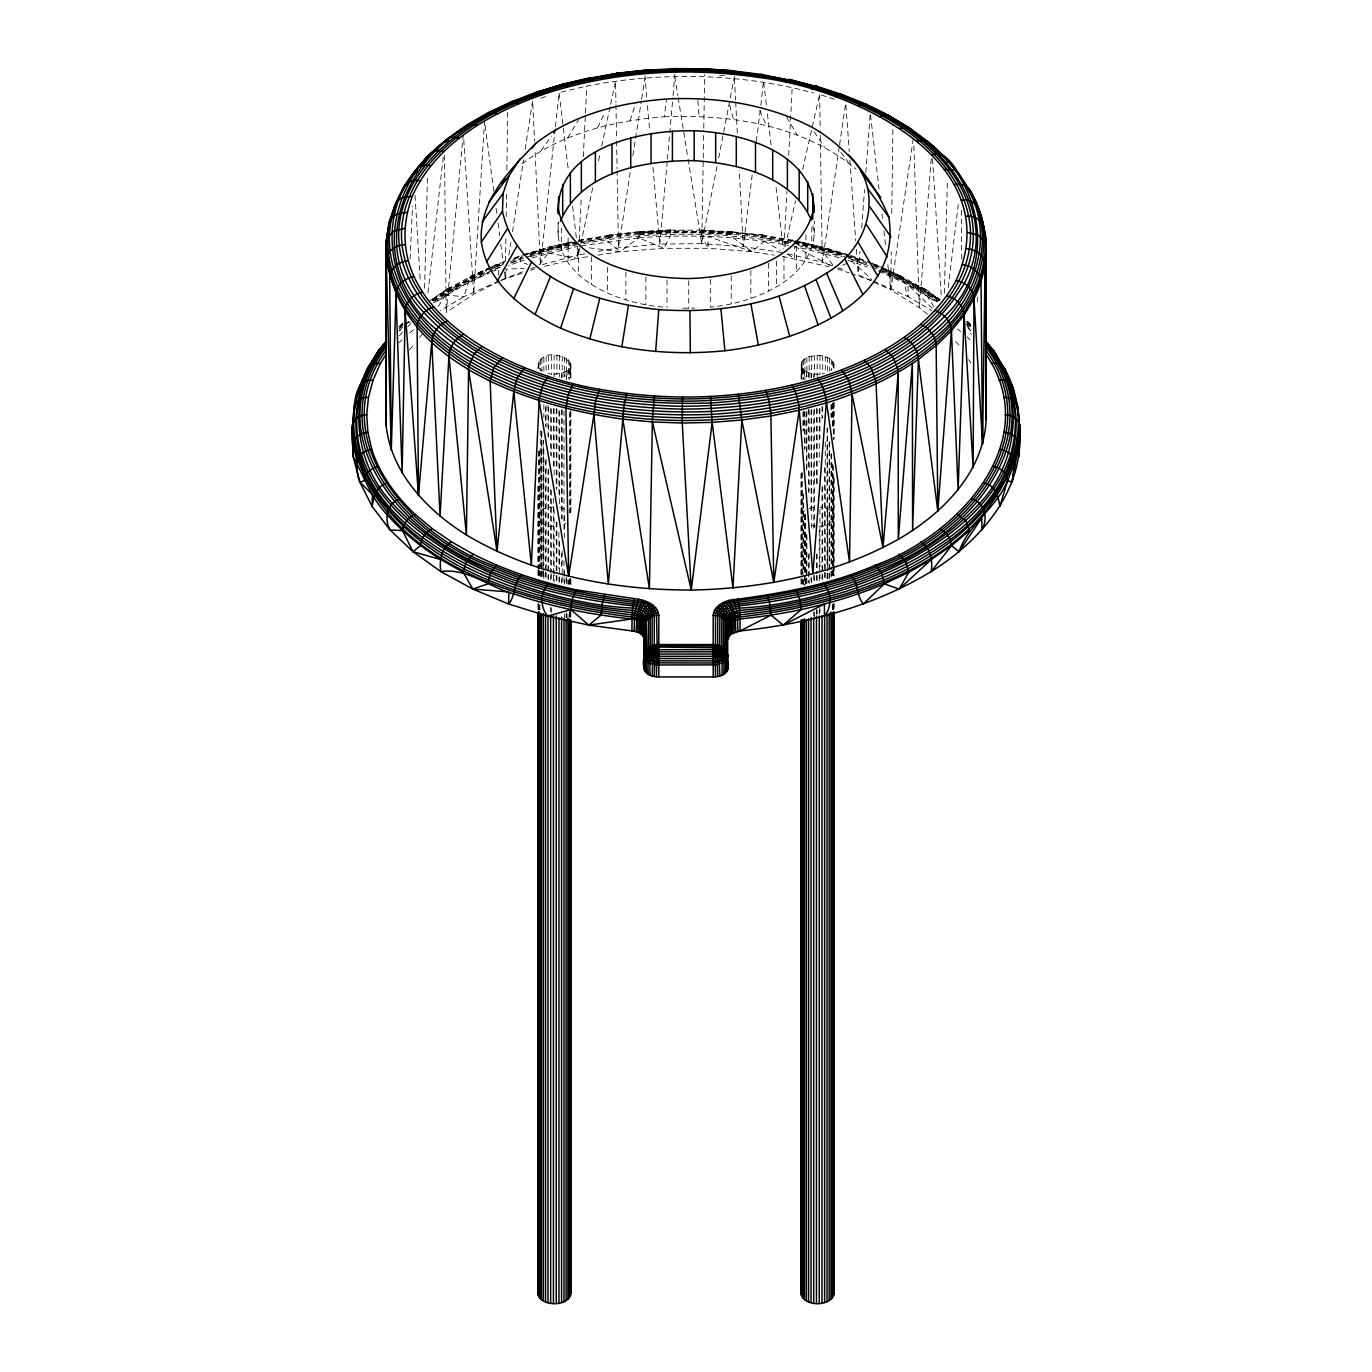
<?xml version="1.0" encoding="UTF-8"?>
<svg xmlns="http://www.w3.org/2000/svg" width="1372" height="1372" viewBox="0 0 1372 1372"><rect width="100%" height="100%" fill="white"/><g stroke="black" fill="none" stroke-linecap="round" stroke-linejoin="round"><path stroke-width="0.75" stroke-dasharray="5 3.75" d="M673.069 95.56L674.784 74.225M498.688 275.172L498.739 269.238L493.423 271.193M501.586 280.18L505.308 278.31L505.393 271.93M505.548 261.28L505.891 237.888M506.182 216.605L506.56 191.068M506.851 169.785L507.709 110.206M597.78 255.158L620.127 251.659L638.786 237.853L639.644 231.628L670.496 229.93L670.908 232.623C729.167 231.456 787.854 238.419 843.591 255.707M646.675 97.138L644.994 75.717M927.335 314.257L919.326 307.654L890.771 289.972L891.268 251.693M891.766 213.415L892.949 124.097M781.731 252.534L743.281 246.583L701.709 243.633L703.75 130.186M703.785 128.059L704.693 74.431M977.567 302.08L977.704 295.735M424.565 288.223L427.481 175.976M944.313 293.248L947.452 179.869M662.796 307.088C617.589 303.212 551.595 278.053 558.576 222.384M537.995 368.811C538.596 336.38 599.89 369.497 553.431 374.23M801.059 379.512L801.351 362.928L803.323 359.91L809.188 356.531L819.959 355.314L829.666 358.298L833.97 364.129L833.387 367.319L830.986 370.217M539.282 264.847L548.148 253.1L549.915 246.909L571.901 241.969M410.091 259.171L412.526 206.126M521.429 255.775L520.039 261.4L508.429 265.688M542.437 264.607L578.401 254.918L578.727 248.504M579.155 239.963L581.282 197.208M583.306 156.597L586.839 86.076C661.698 71.55 740.005 73.11 813.75 92.97M784.081 246.497L786.893 191.394M788.729 155.362L792.193 87.551M438.131 306.608L445.574 294.911C444.717 289.063 451.474 285.256 456.121 288.823L492.72 270.267M913.272 138.709L890.771 289.972L858.22 274.76L859.952 251.316M861.702 227.872L864.549 189.525M865.818 172.478L870.26 112.83M931.262 158.775L919.326 307.654L913.786 143.031M667.204 161.33L659.829 244.062L618.463 247.852L595.277 251.934M667.392 159.203L672.88 97.686M701.092 232.623L701.504 229.93L762.798 234.989L764.204 241.283L751.873 251.659L708.089 248.298L663.911 248.298L620.127 251.659L587.628 247.629M499.734 281.106L473.7 294.174L446.209 312.422L463.17 135.502M555.197 128.797L540.431 265.139L534.977 149.788M555.42 126.67L559.107 92.576L568.385 170.591M427.944 292.562L443.465 155.208M948.206 287.537L958.651 201.375M639.403 231.851L670.599 230.084L670.222 236.121L663.911 248.298L638.786 237.853L579.499 246.034M752.182 174.947L743.281 246.583L739.268 170.042M756.384 141.247L760.568 107.531M760.825 105.421L763.655 80.005M522.046 163.782C562.76 132.998 614.193 120.719 664.271 116.791L666.518 99.024M839.27 146.958L822.308 262.292L836.268 267.146M839.578 144.849L845.735 102.917M522.869 271.725L505.308 278.31L506.611 269.855M508.892 255.038L510.847 242.364M512.476 231.782L523.538 159.872M525.167 149.308L532.645 100.653L534.566 141.247M630.228 172.34L618.463 247.852L617.108 170.917M632.852 155.568L641.359 101.031M641.684 98.938L644.96 77.964M670.908 232.623L640.861 234.269L639.644 231.628L608.791 235.229L607.796 241.283L620.127 251.659M710.336 279.374L710.336 307.139C755.852 302.972 820.525 277.11 814.128 221.115M652.969 167.401L659.829 244.062L701.709 243.633L717.042 166.355M718.705 157.986L734.414 76.369M584.729 253.803L578.401 254.918L592.721 187.93M598.535 160.73L599.89 154.436M601.673 146.067L610.18 106.296M610.626 104.203L615.548 81.188L615.925 102.557M785.161 246.6L795.554 200.741M802.637 169.476L819.633 94.462L837.709 100.31M731.139 234.269L732.356 231.628L733.214 237.853L751.873 251.659L774.22 255.158M630.125 120.599L635.888 102.437M494.555 269.444L501.878 266.151L498.036 264.316L495.892 264.762L493.834 267.849L503.318 264.35M490.233 267.317L470.356 276.595L463.77 296.764L440.103 310.672M762.798 234.989L760.774 237.545L789.758 242.415L792.553 239.997M597.592 127.682L604.88 112.573M567.596 137.852L578.692 119.724M541.014 150.783L551.355 136.068M399.458 335.831L403.282 331.081L399.269 330.463M409.491 349.929L414.55 343.669M419.609 337.409L422.13 334.271M793.771 243.341L817.798 248.846L821.365 246.6L849.817 255.106M399.08 342.76L401.962 339.81M399.989 325.747L402.871 322.917M398.96 326.999L403.282 322.729M399.646 327.05L402.545 324.204M399.938 326.845L402.785 324.049M399.183 328.731L403.54 324.444M400.23 327.822L403.059 325.027M399.029 330.549L409.37 320.928M407.861 326.57L410.914 323.569M804.935 510.47C799.139 513.437 800.613 521.6 806.376 523.607M409.611 332.813L414.584 328.988M428.664 301.463L448.661 288.171M432.883 298.873L449.913 287.657M432.917 299.216L446.723 290.127L486.82 269.358M432.712 299.731L451.319 287.468M432.249 300.622L469.001 279.031L486.185 271.279M432.677 300.88L452.863 287.588L486.254 270.455M433.569 301.103L468.641 280.608L501.123 266.614M433.432 302.903L468.521 282.409L489.598 272.925M456.121 288.823L436.227 301.926L434.427 301.257L454.458 288.051L487.643 271.021M879.281 270.267L893.944 276.87C905.846 269.598 904.422 292.047 908.23 296.764L931.897 310.672M447.581 289.012L472.465 275.378L478.056 276.87M563.995 524.361L566.122 523.332M893.944 276.87L915.879 288.823C925.26 283.404 932.531 296.987 940.455 299.456M492.119 266.477L504.947 261.417M470.356 276.595L496.904 264.367M488.689 268.518L498.036 264.316M469.567 277.676L490.541 268.243M488.123 269.615L499.254 264.607M489.478 270.198L500.557 265.225M498.619 281.089L463.77 296.764L445.574 294.911M842.682 265.173L848.239 262.91M471.316 275.823L472.465 275.378M530.672 268.792L538.493 265.876M514.672 257.867L521.034 255.501M495.035 265.499L504.467 262.018M513.9 258.553L522.029 255.501M494.349 266.528L503.816 263.047M513.162 259.48L521.103 256.564M510.418 261.589L526.179 255.792M511.653 262.549L523.401 258.228M510.641 263.115L520.142 259.634M500.626 280.403L522.698 272.942M530.724 270.233L534.737 268.878M406.284 323.398L410.365 322.094M540.791 98.167L546.896 96.314M522.183 255.106L550.635 246.6M524.018 254.763L551.441 246.651L554.202 248.846L578.229 243.341M523.418 255.192L572.158 242.312M528.975 253.957L576.703 241.455M530.827 253.82L573.839 242.775M530.055 254.643L577.458 242.244M530.415 255.106C566.259 243.822 603.526 237.836 640.861 234.269M527.328 256.787L554.202 248.846M530.158 256.667L577.543 244.61M524.053 260.217L520.039 261.4L527.465 264.419M532.096 257.85L577.475 246.377L577.475 258.33L542.849 266.717M809.188 508.395L814.402 507.263M561.097 92.113L586.839 86.076M549.915 246.909L572.673 241.695M822.017 373.887L824.623 373.304M578.881 240.272L609.665 235.109L611.226 237.545L582.243 242.415L579.447 239.997M578.384 240.872L610.163 235.59M578.006 241.815L610.677 236.396M583.597 243.581C652.455 230.805 723.661 231.216 792.433 244.267M587.628 256.753L577.475 258.33L548.148 253.1M819.273 526.059C837.109 527.037 838.378 506.868 819.959 507.194M608.791 235.229L639.918 231.765M608.448 235.812L640.227 232.262L670.702 230.599M608.156 236.739L640.535 233.103L670.805 231.439M682.81 308.254L694.609 308.117M554.117 507.091C531.581 505.771 535.732 529.558 556.226 526.059M639.181 232.417L670.342 230.719L732.82 232.417M639.009 233.326L670.291 231.628L701.709 231.628L732.991 233.326M638.889 234.561L670.256 232.846L701.744 232.846L733.111 234.561M638.786 237.853C688.727 234.046 739.199 236.087 788.454 245.365M502.975 269.135L524.087 268.552M664.271 116.791C730.933 114.15 803.529 125.058 856.094 169.133M819.273 374.196C812.481 374.487 802.088 372.687 801.059 364.523M670.428 230.153L701.572 230.153L701.778 236.121L708.089 248.298L708.072 236.464L751.873 251.659M732.597 231.851L701.572 230.153M701.298 230.599L731.773 232.262L763.552 235.812M701.195 231.439L731.465 233.103L763.844 236.739M719.545 75.409L725.925 75.82M816.477 526.093L811.058 525.356M732.082 231.765L763.209 235.229M782.332 256.427L829.151 266.717M762.335 235.109L793.119 240.272M761.837 235.59L791.61 240.546M761.323 236.396L791.987 241.489M548.011 373.476L550.669 373.99M795.194 240.735L822.085 246.909L823.852 253.1L832.718 264.847M800.099 241.969L820.559 246.651L865.972 261.383M795.691 241.352L844.586 254.009M791.232 240.529L797.321 241.935M799.362 242.398L843.025 253.957M793.994 241.815L843.163 254.42M794.542 242.244L843.883 255.209M798.367 245.502L841.842 256.667M787.391 254.317L794.525 258.33L794.525 246.377L839.904 257.85M787.802 253.837L822.308 262.292L820.216 130.58M845.581 256.29L851.6 258.073L851.961 261.4L871.855 279.682M817.798 248.846L844.672 256.787M847.947 260.217L867.173 267.008M837.263 268.878L849.302 272.942M851.309 273.628L871.374 280.403M838.258 267.832L846.25 270.593M850.966 255.501L871.066 262.892M872.352 263.39L883.671 268.175M867.962 262.121L879.572 266.837M846.918 255.106L866.778 262.412M873.861 265.139L883.379 269.101M845.821 255.792L866.778 263.664M848.599 258.228L868.167 265.431M851.858 259.634L867.07 265.225M564.544 509.081L559.639 507.571L559.639 409.233M885.557 269.015L900.684 275.823M901.644 276.595L875.096 264.367L878.166 267.849M881.441 267.677L920.681 287.468L939.288 299.731M885.283 269.958L902.433 277.676L939.083 299.216M872.746 264.607L880.172 267.952M882.024 268.775L919.137 287.588L939.323 300.88M885.815 271.279L902.999 279.031L939.751 300.622M873.295 266.048L878.835 268.535M880.67 269.375L917.542 288.051L937.573 301.257L935.773 301.926L915.879 288.823M882.299 271.142L903.359 280.608L938.431 301.103M871.957 266.974L877.445 269.444M878.577 271.193L903.479 282.409L936.836 301.771M873.381 281.089L908.23 296.764L908.058 284.913L933.252 309.232M794.525 246.377L831.552 266.219M899.535 275.378L924.419 289.012L926.426 294.911L933.869 306.608M764.204 241.283L780.256 250.304M922.087 287.657L939.117 298.873M957.416 328.988L960.743 331.527M923.339 288.171L924.419 289.012M541.443 370.543L538.819 367.713L537.995 364.523M967.689 321.494L970.57 324.341M967.26 321.322L970.724 324.752M966.557 321.357L970.913 325.627M967.792 322.643L970.639 325.456M967.02 323.003L971.359 327.291M967.517 323.638L970.347 326.416M965.717 323.398L971.307 329.074M967.946 327.874L970.741 330.618L968.718 331.081L971.273 334.236M967.157 336.843L970.038 339.81M955.581 341.319L961.017 347.476M841.07 152.481L848.239 162.102M813.973 131.626L824.709 147.319M966.848 325.198L970.261 330.601M850.571 255.775L851.6 258.073M968.666 359.567L970.776 363.083M786.773 117.186L797.183 135.039M759.831 110.686L766.468 125.624M729.647 105.318L733.437 119.33M674.767 76.472L677.837 95.508M678.18 97.618L687.732 156.871M688.075 158.998L701.709 243.633M493.8 191.24L484.539 121.165L473.7 294.174L463.513 135.485M496.047 208.235L496.887 214.598M498.019 223.087L499.7 235.83M500.814 244.336L503.335 263.441M504.467 271.93L505.308 278.31M763.707 82.251L766.433 105.421M767.428 113.842L771.133 145.432M776.072 187.552L783.258 248.641M572.639 206.435L576.394 238.059M577.646 248.589L578.401 254.918M870.5 114.939L879.04 188.736M881.973 214.049L882.47 218.268M883.928 230.925L885.883 247.8M887.838 264.659L890.771 289.972M812.979 225.625L814.128 236.07M647.43 105.644L649.728 131.198M697.851 100.602L699.051 116.363M845.889 105.027L849.285 151.709M849.903 160.198L855.751 240.803M856.368 249.292L858.22 274.76M932.497 158.809L941.432 297.57M415.047 195.441L420.312 282.015M734.449 78.616L735.563 99.882M735.684 102.008L737.364 133.89M615.959 104.684L616.56 138.881M616.594 141.007L617.074 168.79M819.633 94.462L820.182 128.454M444.511 155.242L446.209 312.422M961.395 210.259L961.755 259.359M827.608 509.081L827.762 571.095L827.608 427.875M827.728 573.376L827.796 579.636M804.935 358.589L804.987 379.975M804.987 412.097L805.158 448.404M805.33 514.689L805.484 576.686M805.484 578.83L805.501 585.244M805.124 514.792L805.192 576.84M805.192 578.984L805.21 585.398M541.786 569.38L541.546 430.414L541.443 569.689M541.803 571.507L541.803 577.921M833.97 364.129L833.97 368.399M833.97 402.665L833.97 439.074M833.97 477.61L833.97 576.12M833.97 603.783L833.97 610.386M833.902 402.133L833.902 438.543M833.902 479.222L833.902 575.588M833.902 603.268L833.902 609.854M833.559 362.534L833.559 368.948M833.559 403.214L833.559 439.623M833.559 478.159L833.559 568.094M833.559 570.066L833.559 576.669M833.559 604.332L833.559 610.917M833.387 403.728L833.387 427.275M833.387 465.828L833.387 568.608M833.387 570.581L833.387 577.166M833.387 604.846L833.387 611.432M832.684 360.99L832.684 369.565M832.684 403.831L832.684 427.378M832.684 463.787L832.684 568.711M832.684 570.683L832.684 577.269M832.684 604.949L832.684 611.535M832.392 403.094L832.392 426.641M832.392 465.194L832.392 567.974M832.392 570.117L832.392 576.549M832.392 604.383L832.392 610.797M831.363 359.567L831.363 370.286M831.363 404.534L831.363 417.38M831.363 453.789L831.363 569.414M831.363 571.404L831.363 577.989M830.986 404.483L830.986 417.328M830.986 453.738L830.986 569.363M830.986 571.352L830.986 577.938M829.666 358.298L829.666 371.143M829.666 441.801L829.666 578.847M829.168 442.127L829.168 579.001M827.608 357.2L827.608 372.189M827.608 573.307L827.608 579.91M827.042 428.167L827.042 565.213M827.042 573.616L827.042 580.202M825.258 356.326L825.258 371.315M825.258 441.99L825.258 570.46M825.258 572.433L825.258 579.035M824.623 467.526L824.623 578.881M822.686 355.691L822.686 372.824M822.686 407.09L822.686 417.791M822.686 486.323L822.686 571.97M822.686 573.942L822.686 580.528M822.017 406.009L822.017 418.854M822.017 487.369L822.017 572.861M822.017 575.005L822.017 579.447M819.959 355.314L819.959 374.59M819.959 408.856L819.959 438.834M819.959 509.338L819.959 571.592M819.959 573.582L819.959 582.311M819.959 607.83L819.959 614.416M819.273 408.444L819.273 461.987M819.273 530.347L819.273 573.342M819.273 575.314L819.273 581.9M819.273 609.58L819.273 614.021M817.18 355.211L817.18 376.631M817.18 408.753L817.18 485.842M817.18 554.202L817.18 573.633M817.18 575.605L817.18 582.208M817.18 609.871L817.18 614.313M816.477 408.479L816.477 485.568M816.477 553.928L816.477 573.359M816.477 575.348L816.477 581.934M816.477 609.614L816.477 614.056M814.402 355.382L814.402 376.803M814.402 408.925L814.402 528.837M814.402 575.777L814.402 582.38M814.402 612.186L814.402 616.628M813.716 373.99L813.716 378.26M813.716 410.382L813.716 528.169M813.716 575.262L813.716 583.837M813.716 611.5L813.716 615.959M811.83 227.186L811.83 248.555M811.71 355.828L811.71 377.249M811.71 409.37L811.71 531.427M811.71 578.367L811.71 582.808M811.058 373.476L811.058 377.763M811.058 409.885L811.058 510.521M811.058 576.909L811.058 583.323M809.188 356.531L809.188 377.935M809.188 410.057L809.188 491.433M809.188 553.362L809.188 583.512M808.588 372.721L808.588 377.008M808.588 409.13L808.588 492.634M808.588 554.58L808.588 582.568M806.908 357.457L806.908 376.734M806.908 410.983L806.908 470.939M806.908 535.029L806.908 584.438M806.376 371.743L806.376 378.158M806.376 412.423L806.376 470.236M806.376 534.308L806.376 585.861M805.896 235.006L805.896 260.629M804.935 514.757L804.935 585.587M804.489 370.543L804.489 379.118M804.489 411.24L804.489 449.776M804.489 514.02L804.489 584.678M803.323 359.91L803.323 379.187M803.323 411.308L803.323 430.585M803.323 494.812L803.323 571.901M803.323 580.305L803.323 584.764M802.98 369.188L802.98 379.89M802.98 412.012L802.98 431.288M802.98 493.388L802.98 576.909M802.98 578.881L802.98 585.467M802.106 361.368L802.106 378.5M802.106 472.723L802.106 577.646M802.106 579.619L802.106 584.078M801.883 367.713L801.883 378.415M801.883 472.637L801.883 577.561M801.883 579.533L801.883 583.975M801.351 362.928L801.351 380.061M801.231 473.203L801.231 578.127M801.351 579.035L801.351 585.621M801.059 473.734L801.059 576.514M801.059 578.658L801.059 585.089M796.532 246.325L796.532 271.948M783.978 256.564L783.978 282.186M776.621 261.195L776.621 286.817M768.612 263.304L768.612 291.07M750.861 270.558L750.861 298.307M731.242 275.961L731.242 303.726M688.727 280.711L688.727 308.477M667.032 279.905L667.032 307.671M645.886 277.007L645.886 304.773M625.889 272.085L625.889 299.851M607.625 267.42L607.625 293.042M591.624 256.787L591.624 284.553M578.332 249.001L578.332 274.623M570.923 364.129L570.923 379.118M570.855 410.708L570.855 513.488M570.855 579.704L570.923 584.678M570.855 611.826L570.855 618.412M570.512 362.534L570.512 379.667M570.512 411.772L570.512 512.425M570.512 578.641L570.512 585.227M570.512 612.907L570.512 617.349M570.323 367.319L570.323 378.02M570.323 412.286L570.323 512.939M570.323 579.155L570.323 585.741M570.323 611.277L570.323 617.863M569.637 360.99L569.637 378.123M569.637 412.389L569.637 513.025M569.637 579.241L569.637 585.844M569.637 611.363L569.637 617.949M569.346 368.828L569.346 379.53M569.346 578.675L569.346 585.107M569.346 612.941L569.346 617.228M568.317 359.567L568.317 378.844M568.317 579.962L568.317 584.403M568.128 237.905L568.128 263.544M567.922 370.217L567.922 378.792M567.922 579.91L567.922 584.352M567.922 614.176L567.922 618.446M566.602 358.298L566.602 379.701M566.602 578.692L566.602 585.278M566.602 612.958L566.602 617.4M566.122 371.452L566.122 380.027M566.122 577.029L566.122 585.587M566.122 613.267L566.122 617.709M564.544 357.2L564.544 376.477M564.544 515.495L564.544 539.213M564.544 571.181L564.544 584.18M564.544 614.004L564.544 618.446M563.995 372.498L563.995 376.786M563.995 411.034L563.995 528.82M563.995 560.771L563.995 575.931M563.995 577.904L563.995 582.345M562.211 356.326L562.211 377.746M562.211 409.868L562.211 518.908M562.211 551.184L562.211 574.748M562.211 576.892L562.211 583.306M561.577 373.304L561.577 377.592M561.577 409.714L561.577 518.925M561.577 553.019L561.577 570.323M561.577 578.71L561.577 583.169M561.32 228.129L561.32 251.625M559.639 355.691L559.639 377.111M559.639 541.82L559.639 582.671M558.97 410.279L558.97 498.087M558.97 532.182L558.97 568.745M558.97 577.149L558.97 583.735M558.112 222.127L558.112 239.208M556.912 355.314L556.912 374.59M556.912 408.856L556.912 488.089M556.912 522.183L556.912 573.736M556.912 575.708L556.912 582.311M556.226 408.444L556.226 489.821M556.226 521.943L556.226 573.342M556.226 575.314L556.226 581.9M554.117 355.211L554.117 376.631M554.117 408.753L554.117 477.267M554.117 509.235L554.117 582.208M553.431 408.479L553.431 466.308M553.431 498.413L553.431 573.359M553.431 575.348L553.431 581.934M551.338 355.382L551.338 374.659M551.338 408.925L551.338 456.036M551.338 490.301L551.338 571.661M551.338 573.65L551.338 582.38M551.338 607.899L551.338 612.358M550.669 408.239L550.669 455.35M550.669 489.615L550.669 572.964M550.669 575.108L550.669 581.694M550.669 607.23L550.669 611.672M548.663 355.828L548.663 372.961M548.663 407.227L548.663 437.205M548.663 469.327L548.663 580.665M548.011 405.598L548.011 437.719M548.011 469.841L548.011 579.053M546.142 356.531L546.142 371.52M546.142 405.769L546.142 427.189M546.142 459.311L546.142 570.666M546.142 572.639L546.142 579.224M545.542 406.987L545.542 426.263M545.542 460.512L545.542 569.723M545.542 571.867L545.542 580.425M543.861 357.457L543.861 372.447M543.861 404.569L543.861 417.414M543.861 449.536L543.861 565.161M543.861 573.565L543.861 580.15M541.871 358.589L541.871 371.452M541.871 431.408L541.871 578.984M541.443 571.661L541.443 578.264M540.259 359.91L540.259 370.629M540.259 430.585L540.259 569.774M540.259 571.747L540.259 578.332M539.916 450.565L539.916 568.334M539.916 570.306L539.916 576.909M539.916 604.572L539.916 611.157M539.059 361.368L539.059 369.943M539.059 451.302L539.059 569.088M539.059 571.061L539.059 575.503M539.059 605.326L539.059 609.768M538.819 451.217L538.819 568.986M538.819 570.975L538.819 575.417M538.819 605.241L538.819 609.683M538.304 362.928L538.304 369.342M538.184 486.048L538.184 569.569M538.304 570.478L538.304 577.063M538.304 602.754L538.304 611.312M537.995 486.58L537.995 567.957M537.995 570.1L537.995 576.514M537.995 604.195L537.995 610.78M543.278 440.24L543.192 577.235L543.329 440.258"/><path stroke-width="1.5" d="M965.871 216.296C983.827 214.118 986.622 233.943 986.228 247.526L986.194 419.781C983.45 473.048 941.998 513.986 898.3 539.316C835.394 574.508 762.763 588.639 691.248 590.063C613.473 590.063 533.862 575.177 466.411 534.977C427.464 510.504 391.483 473.529 386.167 425.817L386.201 240.837L389.476 221.372L396.114 202.387L401.584 197.757L412.217 196.35C435.936 143.683 489.907 113.207 542.146 94.702C611.62 71.498 686.617 66.731 758.888 77.432C853.058 88.923 1009.586 161.039 956.147 280.488C927.901 332.333 871.872 361.076 817.609 378.26C747.174 399.183 671.851 402.202 599.633 389.271C510.933 374.676 371.761 308.374 412.217 196.35M658.8 676.928C653.209 676.825 645.063 675.058 644.154 668.473L644.154 627.296C644.257 619.904 651.992 615.171 658.8 615.342L658.8 676.928L713.2 676.928C718.791 676.825 726.937 675.058 727.846 668.473M985.953 354.182C1045.721 442.23 956.867 536.023 875.559 565.092C829.117 585.347 778.919 593.802 729.081 600.301C722.032 602.445 713.663 607.093 713.2 615.342L713.2 676.928M956.147 280.488C965.013 282.015 973.674 289.252 973.983 298.719L973.125 467.423L964.104 315.028C963.761 305.596 955.667 297.947 946.869 295.786M388.516 232.417L389.476 221.372M626.764 393.472L623.986 405.34L622.837 419.146L649.402 588.794L652.403 419.438L654.461 396.079M481.949 346.584L474.026 353.822L468.641 366.701L466.411 534.977L448.936 356.068C449.313 346.859 455.435 338.284 463.633 334.288M985.988 245.159C986.245 263.75 982.506 282.066 973.983 298.719L982.541 443.859L985.096 264.796C988.372 238.436 982.661 210.671 968.392 188.238C964.653 184.603 959.062 183.728 954.072 184.637M658.44 612.701C645.286 613.215 640.69 628.222 644.154 639.249C643.537 633.504 636.78 631.446 631.875 630.914L632.132 612.615L634.258 598.655C644.051 599.718 657.548 603.852 658.8 615.342M841.739 369.977L849.011 380.764L852.029 394.124L849.525 562.126L825.875 397.794L822.72 386.75L817.609 378.26M985.782 277.144L986.228 247.526M422.559 292.013C413.744 294.02 405.495 301.566 405.169 310.998L402.116 473.186L395.994 294.551C396.285 285.084 405.083 277.967 413.95 276.578M682.484 397.091L682.261 423.022L691.248 590.063L712.171 422.37L710.542 396.491M386.201 240.837C385.069 358.795 526.968 406.009 622.837 419.146L608.293 584.18L593.939 414.687L595.602 400.95L599.633 389.271M386.338 260.491L391.277 449.827L395.994 294.551M1005.264 414.824C1013.977 414.224 1022.483 422.387 1019.533 431.357C1023.855 491.605 979.454 541.7 931.228 571.524C873.484 606.527 806.873 624.003 740.125 630.914L730.624 634.293L727.846 639.249M631.875 630.914L588.845 625.118L570.889 609.683L570.958 607.71L572.364 598.895L575.931 589.788L634.258 598.655M903.994 337.461C912.106 341.628 918.022 350.272 918.383 359.447L912.603 530.467L912.363 363.288L898.3 539.316L898.146 369.788L892.88 356.84L885.146 349.483M973.983 298.719L964.104 315.028L958.119 490.01L951.448 330.686C951.105 321.322 943.662 313.296 935.001 310.484M481.366 242.038C478.434 201.598 509.732 170.042 535.852 143.288C573.05 114.459 620.281 102.506 666.518 99.024C715.704 96.589 766.159 103.946 810.406 126.413C846.061 145.912 873.45 179.818 888.782 216.982C903.205 305.321 793.325 342.794 724.931 350.735C669.416 356.274 612.169 350.22 560.599 328.165C524.584 311.615 487.557 283.85 481.366 242.038L502.461 211.357L503.13 193.349L509.046 175.667L520.074 158.826M558.112 213.586C555.609 146.684 642.542 129.705 694.163 130.769C742.441 132.604 815.294 153.012 814.128 212.574M537.995 612.752L537.995 1293.71C540.945 1307.67 571.369 1307.036 570.512 1291.704L570.512 621.465M801.059 621.327L801.059 1293.71C804.369 1307.156 831.312 1307.104 833.97 1293.299L833.97 612.358M1019.911 426.692L1018.744 456.859C1020.939 426.435 1019.739 394.827 1004.064 367.645C997.273 361.659 996.587 346.859 985.645 346.481C1054.211 437.325 964.945 536.675 878.234 567.768C831.586 587.988 781.268 596.94 731.156 603.217C725.205 605.018 718.122 608.945 717.728 615.925L717.676 645.543L713.2 647.738L655.593 646.984L654.273 645.132L654.273 615.925C653.878 608.945 646.795 605.018 640.844 603.217C590.732 596.94 540.414 587.988 493.766 567.768C407.055 536.675 317.79 437.325 386.355 346.481L379.564 349.225L367.096 369.24L359.395 386.87L358.401 394.364M524.447 367.696L516.918 378.363L513.78 391.689L531.358 565.333L539.247 398.377L542.883 384.726L548.234 376.322M738.359 394.279L741.823 420.004L732.974 587.953L712.171 422.37L682.261 423.022L652.386 421.941L622.837 419.146M448.936 356.068L440.052 516.181L431.768 341.92C432.146 332.624 439.023 324.324 447.529 321.014M644.154 627.296C643.537 621.55 636.78 619.475 631.875 618.943L588.845 625.118L547.531 616.097L508.635 604.006L472.825 589.068L463.273 572.347L466.12 562.04L473.031 554.082C505.531 570.598 540.379 582.037 575.931 589.788M521.549 574.748C513.162 582.637 515.923 595.551 508.635 604.006L508.755 591.932L472.825 589.068L440.772 571.524L412.989 551.681L390.008 529.901L372.189 506.577L359.858 482.069L353.256 456.859L353.256 418.889M353.513 414.721C354.696 401.825 355.194 378.415 373.047 380.198L380.438 363.306L386.046 354.182M1019.739 424.823L1018.744 444.905L1012.142 482.069L1007.545 480.732C1007.305 473.271 1000.428 467.629 993.448 466.48M631.875 618.943C591.829 614.948 552.144 606.938 514.003 593.956C488.998 587.439 467.801 567.802 440.772 571.524C439.194 560.822 441.132 547.565 451.525 541.871L473.031 554.082M655.644 351.575L658.766 309.609C597.712 303.126 517.313 279.905 502.461 211.357M951.448 330.686L936.167 345.538L918.383 359.447L937.813 511.156L951.448 330.686L964.104 315.028M463.273 572.347L440.772 559.57L412.989 551.681L402.528 530.604L403.145 526.694L407.656 519.096L414.961 514.191L432.111 528.529L451.525 541.871M918.383 359.447C890.308 378.878 858.803 392.786 826.287 402.939L812.893 573.856L798.83 405.066L796.275 393.867L792.159 385.12M405.169 310.998L418.477 495.446L431.768 341.92M852.029 394.124L882.985 547.565L898.3 372.258M388.07 483.03C376.906 485.019 373.373 496.904 372.189 506.577L372.412 494.572L359.858 482.069C355.108 469.567 354.988 450.908 371.795 449.502C379.993 474.558 395.942 496.235 414.961 514.191M477.164 125.401L469.07 124.063C430.534 148.176 393.078 185.271 388.773 232.4M373.047 380.198L368.468 397.417L366.736 414.824C344.338 415.081 353.907 443.156 353.256 456.859C364.043 476.324 371.143 498.225 387.127 514.706C402.682 532.25 421.05 546.965 440.772 559.57M357.389 462.964L353.256 444.905L352.261 424.823M644.154 668.473L644.154 624.088L640.021 619.389L631.909 616.971C524.533 604.417 381.056 563.652 353.427 443.019C354.816 436.502 361.522 432.506 367.85 432.231L371.795 449.502M674.904 69.578L675.058 68.6L704.23 68.806L733.214 70.692L733.866 71.704M368.468 397.417C364.197 397.177 359.704 398.497 356.686 401.636C347.768 425.68 355.142 453.995 365.141 476.924C417.414 570.563 532.147 603.629 631.995 614.845C637.123 615.411 644.223 617.572 644.857 623.591L644.857 652.815C645.732 659.075 653.484 660.772 658.8 660.858L713.2 660.858C718.516 660.772 726.268 659.075 727.143 652.815L727.314 622.219L731.602 617.349L740.005 614.845C839.853 603.629 954.586 570.563 1006.859 476.924C1016.858 453.995 1024.232 425.68 1015.314 401.636C1012.296 398.497 1007.803 397.177 1003.532 397.417M355.502 403.162C345.298 457.476 379.581 508.703 421.736 539.625C482.618 584.386 557.838 604.983 632.132 612.615L639.095 614.296L644.96 618.978L645.903 652.249L649.573 656.399L656.759 658.526L713.2 658.611L722.427 656.399L726.251 651.083L726.251 621.859C726.937 615.496 734.432 613.198 739.868 612.615C814.162 604.983 889.382 584.386 950.264 539.625C992.419 508.703 1026.702 457.476 1016.498 403.162M468.469 369.171L497.041 551.458L513.78 391.689M703.544 72.202L704.23 68.806L645.697 70.349L675.058 68.6L675.47 72.013M1012.142 482.069L1014.611 462.964L1018.744 444.905M644.326 669.793C641.341 659.057 645.183 643.691 658.8 644.548L713.2 644.548C720.472 644.257 728.738 649.934 727.675 657.823L723.558 662.487L715.498 664.854L658.8 664.957C653.209 664.871 645.063 663.088 644.154 656.502M727.675 657.823L727.675 654.633M712.171 422.37L741.823 420.004L773.791 582.517L799.173 410.245L826.287 402.939M386.167 425.817L385.961 243.204L388.808 223.636L396.114 202.387M539.127 400.881L568.677 576.309L593.939 414.687M621.808 346.927L628.427 305.442M538.304 1140.235L538.819 1145.02M537.995 1293.71L538.304 1292.098M814.128 206.177C804.421 261.863 736.593 277.075 688.727 278.567C639.746 278.07 571.678 264.419 558.112 209.316M658.766 309.609C716.373 313.622 777.461 305.116 826.596 273.045C868.202 248.795 886.175 191.034 848.428 154.796M801.059 1293.71L802.106 1290.555M353.256 444.905L353.239 427.464M589.823 339.055L599.736 298.376M715.498 676.825L715.241 658.526L713.2 644.548C719.58 645.132 726.114 649.402 727.486 655.936L723.438 660.549L713.2 662.985L656.536 662.882L648.562 660.549L644.514 655.936C645.886 649.402 652.42 645.132 658.8 644.548L656.759 658.526L656.502 676.825M353.907 408.496L360.27 385.24M367.645 369.257L378.466 350.546L386.424 340.685M402.819 190.108C404.191 182.373 413.178 179.063 420.158 180.795M354.628 404.843L352.467 431.357M1000.205 449.502C1007.168 450.188 1014.405 455.521 1014.611 462.964L1007.545 480.732L999.811 506.577C998.627 496.904 995.094 485.019 983.93 483.03M731.447 74.019L733.214 70.692M560.599 328.165L573.53 288.617M397.588 200.569C369.805 263.355 416.916 329.143 471.042 358.829C543.278 401.173 629.096 414.859 711.862 411.394C790.272 406.627 871.683 386.715 933.2 335.488C976.349 301.583 998.679 237.682 968.392 188.238M560.342 221.389C581.334 171.14 645.457 160.25 694.163 160.661C737.707 163.44 792.313 175.856 811.298 220.052M570.323 1144.625L570.923 1141.435L569.637 1138.297M833.387 1144.625L833.559 1139.84M534.994 314.582L550.549 276.424M604.726 595.019L602.102 604.297L601.005 615.153L588.845 625.118M358.881 388.636L367.936 367.645L379.564 349.225M358.692 390.471L362.98 380.661M364.695 376.734L367.936 367.645M513.711 298.702L531.478 262.172M802.106 1138.674L801.059 1141.83L801.883 1145.02M518.753 103.672L512.253 101.494L488.192 112.744L467.423 124.749L447.289 139.035L445.163 142.362L448.593 139.944M939.889 528.529L946.731 533.828L950.264 539.625L951.533 545.61L959.011 551.681C968.769 523.778 996.415 508.155 1007.545 480.732M644.857 671.08C642.027 660.224 646.538 646.384 658.8 644.548L654.77 658.251L654.273 676.516M394.364 206.657L405.958 184.191M638.7 599.272L634.601 612.958L634.104 631.223M414.704 171.963C422.336 164.331 429.933 146.204 443.859 151.452M758.888 77.432L760.38 74.98L762.3 74.551L732.802 70.864M497.401 280.968L516.85 246.274M713.2 615.342C720.008 615.171 727.743 619.904 727.846 627.296L730.624 622.339L740.125 618.943C789.483 614.039 838.412 603.045 884.254 583.855L899.174 589.068L908.727 572.347L931.228 559.57L951.533 545.61L969.472 530.604L965.837 520.846L957.039 514.191M647.498 73.419L646.006 70.075L617.349 73.196L612.324 74.946M380.953 348.111C281.877 503.987 510.075 603.2 632.578 608.053C638.906 608.739 647.635 611.415 648.442 618.841L648.562 648.99L651.477 652.283L658.8 654.032L713.2 654.032L720.523 652.283L723.558 648.047L723.558 618.841C724.365 611.415 733.094 608.739 739.422 608.053C861.942 603.2 1090.123 503.987 991.047 348.111M384.383 346.722C315.389 438.165 405.237 538.184 492.497 569.483C539.265 589.668 589.634 598.861 639.867 605.018C645.32 606.681 651.803 610.266 652.146 616.645L652.146 645.852L654.101 648.562L658.8 649.693L713.2 649.693L717.11 648.956L719.768 646.452L719.854 616.645C720.197 610.266 726.68 606.681 732.134 605.018C782.366 598.861 832.735 589.668 879.503 569.483C966.763 538.184 1056.611 438.165 987.617 346.722M386.39 349.826C321.683 438.577 411.171 536.846 495.086 566.293C541.631 586.53 591.898 595.242 641.873 601.622C648.356 603.594 656.09 607.882 656.502 615.479L657.171 645.629L713.2 646.023L715.498 644.703L715.498 615.479C715.91 607.882 723.644 603.594 730.127 601.622C780.102 595.242 830.369 586.53 876.914 566.293C960.829 536.846 1050.317 438.577 985.611 349.826M486.511 261.898L507.091 229.175M573.376 383.543L568.111 394.947L565.933 408.564L568.677 576.309M959.011 551.681L981.786 517.879L981.992 529.901C988.183 518.719 985.027 502.495 971.77 498.979M553.653 132.792L555.952 129.517M403.471 187.913L417.105 168.362L432.557 152.018M406.198 185.306L409.576 180.504M482.104 221.955L503.13 193.349M548.131 583.014C541.031 592.67 539.488 606.201 547.531 616.097L570.889 609.683M485.894 115.128L489.684 112.144L497.024 113.927M785.624 82.406L789.483 79.404L818.055 87.362M532.147 148.193L535.852 143.288M488.706 202.25L509.046 175.667M951.533 545.61L931.228 571.524C932.806 560.822 930.868 547.565 920.475 541.871M469.07 124.063L446.054 140.544M645.749 672.297C643.331 661.493 646.984 647.755 658.8 644.548L652.866 657.788L652.146 676.002M642.919 600.301L636.934 613.524L636.214 631.737M588.005 79.079L617.349 73.196L619.904 76.438M377.643 352.09L386.218 341.594M377.146 353.805L386.475 342.245M386.492 342.417C346.55 388.105 350.975 460.306 392.529 503.473C453.532 570.032 545.73 596.477 632.852 605.841C639.764 606.596 649.316 609.511 650.191 617.623L650.294 647.618L653.741 650.86L658.8 651.803L713.2 651.803L719.288 650.345L721.809 646.829L721.809 617.623C722.684 609.511 732.236 606.596 739.148 605.841C826.27 596.477 918.468 570.032 979.471 503.473C1021.025 460.306 1025.45 388.105 985.508 342.417M418.889 167.384L428.647 156.717L425.269 161.896M414.087 174.107L416.882 171.054M811.349 88.888L816.22 86.127L842.837 94.84L844.655 97M500.986 183.454L505.393 179.132M898.969 554.082L905.88 562.04L908.727 572.347L884.254 583.855L863.365 604.006C856.077 595.551 858.838 582.637 850.451 574.748M899.174 589.068L931.228 559.57M646.949 673.429C645.012 662.693 647.687 649.179 658.8 644.548C650.019 652.009 649.213 664.665 650.191 675.298M592.978 81.017L589.36 77.964L562.348 84.309L534.463 93.502L558.593 86.127M646.812 601.691C637.997 609.117 637.174 621.79 638.152 632.423M496.441 565.092L490.301 573.393L487.746 583.855L472.825 589.068M429.608 154.847L448.798 137.886M434.65 151.503L437.651 148.896M767.274 595.019L769.898 604.297L770.995 615.153L783.155 625.118L801.111 609.683L799.636 598.895L796.069 589.788M488.826 112.847L512.253 101.494M412.989 551.681L420.467 545.61L421.736 539.625L425.269 533.828L432.111 528.529M835.84 96.812L838.909 94.754L842.837 94.84M502.289 357.749L493.714 367.953L490.147 381.073L497.041 551.458M470.905 123.772C403.711 160.541 367.044 249.31 426.229 310.689C498.259 386.853 610.694 406.335 711.279 402.991C804.609 396.525 913.203 369.565 964.242 283.524C1005.625 206.074 932.017 130.957 864.034 103.929L858.838 106.107M658.8 644.548C648.682 650.602 647.001 663.774 648.442 674.441M650.277 603.423C640.141 609.442 638.443 622.614 639.884 633.298M466.017 125.83L489.684 112.144M470.133 124.235L491.348 111.972L513.745 101.408M880.121 116.689L887.667 115.008L909.447 127.922L929.033 142.517L946.097 158.569L947.675 162.582M783.155 625.118L824.383 604.023L824.469 616.097C832.512 606.201 830.969 592.67 823.869 583.014M770.995 615.153L740.125 630.914L739.868 612.615L737.742 598.655M653.244 605.429C642.13 610.025 639.421 623.557 641.376 634.293M899.483 128.436L905.88 126.91L910.888 129.019L887.667 115.008M510.95 102.008L536.572 92.181L563.395 84.361L566.979 87.122M509.818 102.934L537.841 92.164L542.146 94.702M655.627 607.693C643.811 610.883 640.141 624.603 642.559 635.425M433.792 306.865C425.08 309.523 417.482 317.464 417.139 326.845L418.477 495.446M400.23 498.979C386.973 502.495 383.817 518.719 390.008 529.901L402.528 530.604M916.702 141.23L923.63 140.098L929.033 142.517M535.423 92.627L561.405 84.687L590.183 78.067M359.858 482.069L364.455 480.732C364.695 473.271 371.572 467.629 378.552 466.48M657.377 610.128C645.114 611.946 640.604 625.803 643.434 636.642M931.639 154.95C945.96 150.217 955.409 167.813 960.983 178.051M586.05 79.542L560.616 85.51L563.395 84.361M799.173 410.245L770.91 415.956L741.823 420.004M944.142 169.476L954.157 169.854L959.337 173.935M588.639 78.307L617.932 73.351M408.05 260.731C399.218 261.503 389.94 268.192 389.682 277.659L391.277 449.827M616.817 73.505L646.349 70.246M991.562 363.306L997.941 363.494L1002.915 366.238C1071.343 520.725 857.346 602.737 739.662 610.334L730.127 613.164L725.274 618.703L725.051 649.471L721.586 654.307L713.2 656.313L658.8 656.313L650.414 654.307L647.087 650.551L646.092 617.16L639.815 612.135L632.338 610.334C514.654 602.737 300.657 520.725 369.085 366.238L374.059 363.494L380.438 363.306M404.894 244.628C396.902 244.868 388.327 249.841 386.561 258.108C393.815 314.668 442.213 354.576 490.301 378.603C549.846 407.535 616.388 419.643 682.261 420.518C756.692 420.501 832.701 406.524 898.146 369.788C938.499 346.327 976.847 310.432 984.873 262.412C983.124 254.129 974.6 249.035 966.574 248.675M961.343 200.295C978.802 196.968 982.318 218.045 984.359 230.273L983.45 225.643M998.953 380.198C1007.305 378.552 1015.109 385.858 1013.599 394.364M404.551 228.421L393.627 231.079L386.87 238.539C383.783 293.111 425.131 337.855 469.121 364.112C533.245 401.927 608.499 416.711 682.261 417.791C756.538 417.791 832.375 403.848 897.665 367.199C942.615 341.508 985.868 298.033 985.319 242.844L978.562 235.298L967.62 232.468M407.004 212.266L396.165 214.306L390.574 219.263C376.1 279.013 421.153 333.327 469.944 361.471C542.54 404.037 628.805 417.791 711.999 414.31C790.804 409.508 872.626 389.494 934.469 337.992C977.842 303.932 1000.291 239.688 969.85 189.988M704.076 68.994L733.574 70.984M710.782 70.212L717.076 70.624M864.034 103.929L890.497 116.654L865.561 104.032M1004.15 432.231C1010.478 432.506 1017.184 436.502 1018.573 443.019C990.944 563.652 847.467 604.417 740.091 616.971C735.135 617.52 728.292 619.612 727.675 625.426L727.675 669.793M713.56 612.701C726.08 613.181 731.207 627.141 728.035 637.929M962.732 264.727C971.582 265.636 980.74 272.445 981.014 281.912L982.541 443.859M761.083 74.38L790.941 80.536M762.798 75.306L766.811 76.043M770.841 76.798L774.854 77.552M778.884 78.29L788.934 80.159M430.739 165.772L425.526 165.12L418.82 167.024C375.173 214.272 387.659 290.864 436.382 329.503C503.507 387.864 595.499 407.433 682.33 409.13C769.898 408.719 862.559 390.06 931.622 333.07C974.48 299.388 996.689 235.881 966.591 186.764M788.608 79.507L815.105 86.179L841.859 95.08M798.693 82.492L816.117 86.882M714.623 610.128C726.886 611.946 731.396 625.803 728.566 636.642M717.728 676.516L717.23 658.251L713.2 644.548C725.462 646.384 729.973 660.224 727.143 671.08M459.397 137.937L450.599 137.097C392.786 175.89 372.069 259.874 423.999 312.576C489.29 382.565 590.132 404.226 682.347 406.301C775.472 405.58 876.948 384.88 944.673 316.332C997.907 265.825 983.004 181.018 925.671 140.51M716.373 607.693C728.189 610.883 731.859 624.603 729.441 635.425M719.854 676.002L719.134 657.788L713.2 644.548C725.016 647.755 728.669 661.493 726.251 672.297M841.653 94.376L866.915 104.564M840.333 94.342L868.082 105.524L869.694 108.542M816.22 86.127L817.215 86.539M920.663 324.409C929.101 327.908 935.79 336.277 936.167 345.538L937.813 511.156M874.65 109.657L882.162 113.379M718.757 605.429C729.87 610.025 732.579 623.557 730.624 634.293M721.809 675.298C722.787 664.665 721.981 652.009 713.2 644.548C724.313 649.179 726.989 662.693 725.051 673.429M891.543 118.043L910.339 129.448M721.723 603.423C731.859 609.442 733.557 622.614 732.116 633.298M713.2 644.548C723.318 650.602 724.999 663.774 723.558 674.441M907.767 127.219L926.975 141.573M864.326 360.356L871.254 368.142L875.971 381.382L882.985 547.565M875.559 565.092L881.699 573.393L884.254 583.855M863.948 176.165L867.087 178.977M725.188 601.691C734.003 609.117 734.826 621.79 733.848 632.423M927.489 141.333L946.097 158.569M943.113 155.688L959.028 174.347M992.436 349.225L1004.904 369.24L1007.305 376.734M985.576 340.685L993.534 350.546L1004.355 369.257M985.782 341.594L994.357 352.09M985.525 342.245L994.854 353.805M729.081 600.301L735.066 613.524L735.786 631.737M860.656 171.363L880.738 197.448M867.876 188.89L888.782 216.982M869.865 206.863L890.994 237.013M957.93 172.255L970.913 191.994L979.299 210.876M956.198 170.883L967.329 187.741M969.455 190.965L971.565 194.189M866.555 224.768L887.307 256.976M858.066 242.089L877.84 276.304M569.637 1290.177L570.512 1291.704M733.3 599.272L737.399 612.958L737.896 631.223M844.62 258.348L862.851 294.414M977.807 209.522L979.522 213.226M765.662 390.471L768.749 399.424L770.858 413.452L773.791 582.517M1004.064 367.645L1013.119 388.636M1009.02 380.661L1013.308 390.471M826.596 273.045L842.768 310.809M816.048 279.682L830.986 318.201M804.541 285.77L818.175 325.01M1017.372 404.843L1018.487 414.721M1011.73 385.24L1018.093 408.496M779.073 296.18L789.775 336.603M833.97 1293.299L833.559 612.907M652.386 421.941L691.248 590.063M1018.761 427.464L1019.533 431.357L1018.744 418.889M750.93 303.949L758.39 345.264M1014.56 396.148L1015.143 400.298M1018.659 425.149L1019.533 431.357M720.917 308.854L724.931 350.735M985.833 415.75L986.194 419.781L985.096 264.796M366.736 414.824L367.85 432.231M689.91 310.758L690.356 352.861M385.961 243.204L386.218 286.028M833.902 611.826L833.902 1294.911M833.387 613.404L833.387 1296.506M832.392 612.787L832.392 1298.015M830.986 612.032L830.986 1299.404M829.168 613.267L829.168 1300.639M827.042 614.296L827.042 1301.668M824.623 615.119L824.623 1302.491M822.017 615.685L822.017 1303.057M819.273 615.994L819.273 1303.366M816.477 616.028L816.477 1303.4M813.716 617.932L813.716 1303.16M812.739 193.658L812.739 219.28M811.058 617.434L811.058 1302.663M808.588 618.806L808.588 1301.891M807.714 181.447L807.714 211.339M806.376 619.973L806.376 1300.913M804.489 618.772L804.489 1299.73M802.98 619.561L802.98 1298.375M801.883 620.23L801.883 1296.883M801.351 619.887L801.231 1295.322M799.173 169.905L799.173 199.798M787.391 159.358L787.391 189.25M772.693 150.114L772.693 180.006M755.492 142.431L755.492 172.34M736.301 136.548L736.301 166.441M715.652 132.621L715.652 162.513M694.163 130.769L694.163 160.661M672.417 131.026L672.417 160.936M651.083 133.41L651.083 163.302M630.743 137.852L630.743 167.744M611.998 144.197L611.998 174.09M595.379 152.292L595.379 182.184M581.368 161.879L581.368 191.771M570.855 620.401L570.855 1294.911M570.375 172.701L570.375 202.593M570.323 619.835L570.323 1296.506M569.346 619.201L569.346 1298.015M567.922 618.446L567.922 1299.404M566.122 619.681L566.122 1300.639M563.995 618.583L563.995 1301.668M562.692 184.448L562.692 214.341M561.577 617.263L561.577 1302.491M558.97 617.829L558.97 1303.057M558.576 196.762L558.576 213.843M556.226 615.994L556.226 1303.366M553.431 616.028L553.431 1303.4M550.669 615.788L550.669 1303.16M548.011 615.291L548.011 1302.663M545.542 614.536L545.542 1301.891M543.329 613.541L543.329 1300.913M541.443 614.502L541.443 1299.73M539.916 613.147L539.916 1298.375M538.819 611.655L538.819 1296.883M538.184 612.221L538.184 1295.322M970.536 232.64C971.05 285.119 929.942 326.433 887.204 350.855C825.138 385.704 753.057 398.943 682.45 398.96C612.324 397.931 540.791 383.868 479.84 347.922C438.011 322.952 398.703 280.437 401.653 228.541C406.043 175.187 450.428 136.205 495.069 112.881C559.21 80.262 632.286 68.651 703.733 70.727C772.779 73.762 843.145 89.42 901.678 127.527C937.213 151.263 969.164 187.947 970.536 232.64M973.365 233.171C973.897 286.165 932.377 327.908 889.21 352.57C826.527 387.762 753.725 401.139 682.416 401.156C611.603 400.11 539.333 385.909 477.782 349.603C435.541 324.392 395.839 281.449 398.806 229.038C403.248 175.153 448.078 135.777 493.165 112.212C557.941 79.267 631.755 67.554 703.905 69.646C773.637 72.699 844.706 88.528 903.839 127.013C939.717 150.989 971.993 188.033 973.365 233.171"/></g></svg>
